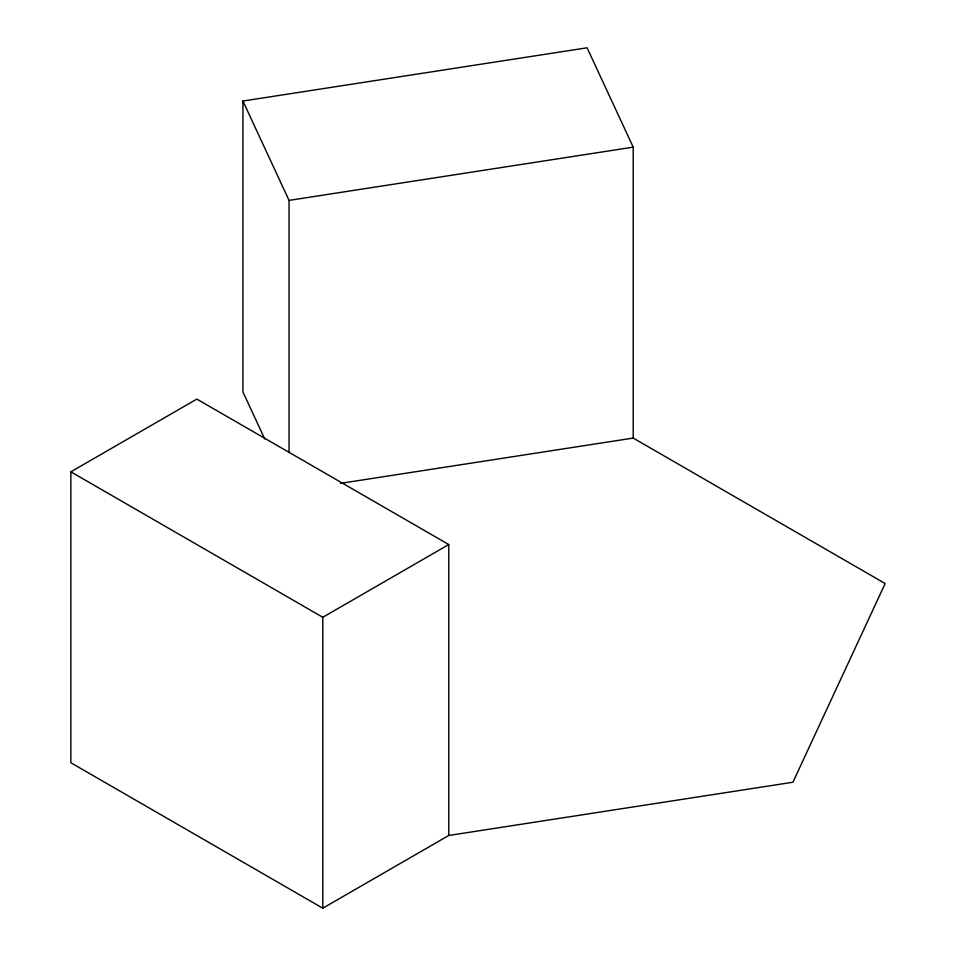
<?xml version="1.0" encoding="UTF-8"?>
<svg xmlns="http://www.w3.org/2000/svg" width="956" height="956" viewBox="0 0 956 956"><rect width="100%" height="100%" fill="white"/><g stroke="black" fill="none" stroke-linecap="round" stroke-linejoin="round"><path stroke-width="1.43" d="M70.852 471.822L196.828 399.094L448.77 544.55L448.77 835.472L322.793 908.2L70.852 762.745L70.852 471.822L322.793 617.277L448.77 544.55M264.74 438.947L242.932 391.96L242.932 101.037L587.092 47.8L633.207 147.152L633.207 438.075L885.148 583.53L792.93 782.235L448.77 835.472M242.932 101.037L289.047 200.39L633.207 147.152M340.515 483.354L633.207 438.075M322.793 617.277L322.793 908.2M289.047 200.39L289.047 452.523"/></g></svg>
